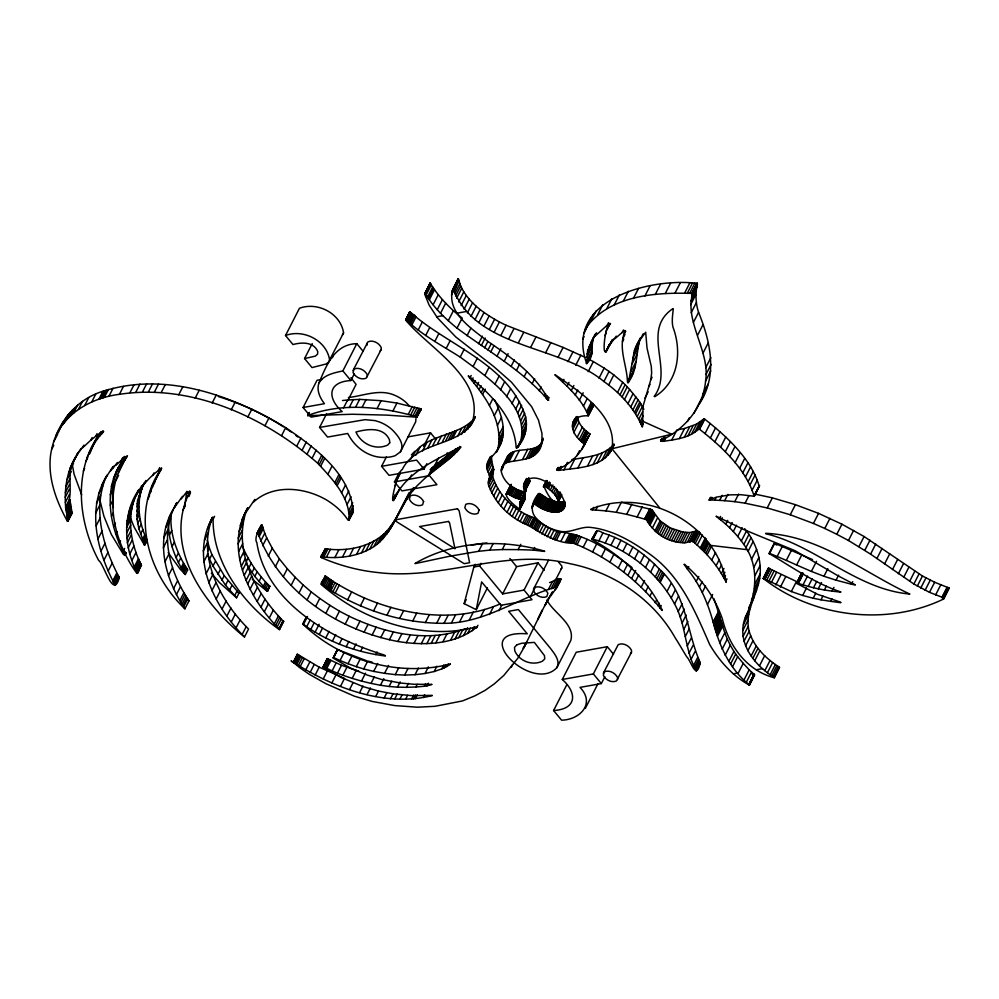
<?xml version="1.0" encoding="UTF-8"?>
<svg xmlns="http://www.w3.org/2000/svg" width="999" height="999" viewBox="0 0 999 999"><rect width="100%" height="100%" fill="white"/><g stroke="black" fill="none" stroke-linecap="round" stroke-linejoin="round"><path stroke-width="1.5" d="M367.27 376.698L367.27 374.787C365.085 370.167 358.853 366.808 353.983 369.106L353.047 372.477C355.219 377.085 361.376 380.407 366.233 378.122L381.206 349.463L381.206 347.552C379.033 342.932 372.789 339.573 367.919 341.87L353.009 370.542M500.287 603.883C456.793 622.689 406.955 616.071 364.423 597.964C353.683 593.206 343.269 587.737 333.279 581.555C330.831 579.67 331.656 591.258 329.22 589.447C363.424 610.801 403.546 623.501 443.993 623.314C483.029 623.476 515.234 599.875 551.123 588.573L561.8 567.944L561.8 566.033L558.316 561.813M556.768 469.605C568.968 465.034 578.995 455.619 584.815 444.018C576.523 438.886 568.044 427.834 575.112 418.494M617.557 679.482L617.557 677.584C615.372 672.951 609.14 669.592 604.27 671.89L603.334 675.262C605.506 679.869 611.663 683.204 616.52 680.906L631.493 652.247L631.493 650.349C629.308 645.716 623.076 642.357 618.206 644.655L603.284 673.326M529.77 481.056L523.926 492.27L524.637 491.371L523.651 487.824L528.808 477.747L529.795 481.293L528.896 482.18M523.926 492.27C514.547 490.022 505.432 483.603 502.047 474.25C499.912 469.642 502.509 463.998 507.28 462.375C520.054 459.29 537.649 460.739 541.658 444.243M662.25 610.289C648.051 579.87 621.465 555.744 592.145 539.61C595.554 533.528 595.079 527.659 602.897 532.979C624.487 539.697 643.843 552.722 659.315 569.093C686.937 593.493 686.388 631.755 700.336 662.949L696.153 670.953M147.19 540.334L144.805 544.967L138.861 528.721L137.038 519.355L137.5 500.974L143.244 484.503M146.366 538.661C138.424 521.191 135.702 500.174 144.443 482.442M452.947 288.936C445.591 312.475 472.465 329.183 487.899 341.446C511.126 357.205 535.664 374.637 548.726 400.224M662.025 610.439C638.898 581.006 608.516 557.105 573.551 543.244C555.232 543.506 541.171 532.192 526.048 524.363C509.677 517.395 495.729 503.696 489.323 487.025C486.126 481.818 492.307 476.985 488.036 471.978C482.467 460.626 495.079 456.456 498.051 448.201C503.334 420.691 484.977 396.041 468.194 376.011M500.149 444.605C507.317 430.719 500.886 413.186 494.68 400.087M543.893 485.626C568.868 500.936 555.531 514.922 543.718 485.739M586.675 326.873C610.601 295.354 655.419 292.22 692.057 293.419L697.314 283.379C650.287 277.372 563.486 299.775 586.7 363.549C595.928 355.144 589.098 343.469 595.354 334.016M74.113 460.339C65.235 475.124 75.125 494.73 65.734 507.992C64.098 490.472 66.496 471.878 75.837 456.63L70.067 468.244M279.62 629.482C249.3 599.113 223.614 549.125 247.777 507.754L241.858 520.029M283.666 621.565C256.268 593.518 233.117 552.247 245.904 512.125M432.292 695.579C384.74 707.492 333.541 687.974 293.269 662.125M137.387 573.201C123.988 548.064 121.703 514.273 138.911 489.597L137.562 492.207M141.433 565.322C130.644 543.881 125.762 516.271 136.875 493.531M184.428 507.592L186.9 491.321M329.62 360.115C326.86 340.796 303.721 328.646 285.514 335.514L292.969 344.53C301.636 342.22 313.711 341.633 317.757 351.573L317.557 354.183L315.272 356.144L304.57 358.566L312.025 367.582L326.124 363.986L328.459 362.225L343.556 332.879C340.796 313.561 317.657 301.411 299.45 308.279L285.514 335.514M627.934 575.349L631.98 567.444C610.252 551.223 586.538 534.115 558.741 531.843C549.213 529.408 541.595 523.139 533.791 517.707C514.872 511.326 498.389 495.479 492.619 476.248C494.892 469.38 491.333 463.161 491.508 456.019L487.462 463.923M554.944 374.975C567.682 386.601 582.055 399.425 588.286 415.671L593.581 405.232L588.049 415.771C582.629 415.634 575.874 416.496 573.264 422.028M184.902 608.816C165.634 580.082 154.271 540.809 173.364 509.178C159.99 539.835 171.453 574.375 188.961 600.899L184.902 608.816C147.477 573.613 130.195 512.787 161.413 468.469C149.226 476.411 139.485 488.548 132.83 501.436M625.224 330.794C617.532 347.64 627.11 364.985 627.472 382.13M56.056 435.614C67.27 411.226 93.669 397.552 119.43 394.318C191.209 383.354 264.398 416.758 317.682 463.199C332.08 478.708 350.199 497.352 349.101 519.955C347.602 520.279 352.235 513.623 353.259 511.75C350.524 473.489 314.785 447.614 285.677 427.634C232.58 395.479 166.121 371.578 104.283 390.884C75.187 398.938 54.77 425.936 50.562 455.194C47.715 478.346 56.356 501.248 67.345 521.178M520.004 509.053L519.867 502.697L526.348 489.622L524.587 489.085M519.917 509.14L525.162 498.976L524.787 493.731L526.348 489.622M519.692 444.48C532.392 405.706 485.789 376.411 460.214 357.08C442.619 345.979 424.026 336.126 408.554 322.04C410.477 318.182 411.825 310.402 415.946 316.958C453.646 347.777 509.752 366.446 525.649 416.933C528.021 427.497 524.612 440.834 516.545 448.002M475.237 417.195C462.462 448.139 417.132 439.235 402.197 469.617C397.602 470.529 386.763 516.308 396.69 494.068M523.651 487.824C527.722 464.185 562.837 488.973 564.36 502.597C565.496 519.318 541.221 510.539 534.527 503.746L539.872 493.743L547.639 498.613L555.906 501.648L550.749 511.725M610.476 323.664L609.677 324.176M660.639 440.621C684.315 429.682 703.234 407.742 705.581 381.031C711.063 348.201 677.384 314.448 697.377 283.416M699.025 404.333C718.194 376.261 710.539 341.496 698.576 312.35C695.479 302.972 695.304 293.094 697.464 283.554M283.491 621.203L279.283 629.582C243.269 604.133 211.838 562.225 213.137 517.42M586.888 363.549L587.562 351.024L593.843 336.663M477.347 626.648C456.106 644.692 424.425 645.891 397.902 641.483C338.374 630.344 279.408 591.658 258.029 533.279C268.868 512.524 252.123 536.613 256.793 542.42C266.096 603.096 330.432 638.511 383.529 654.77L385.352 655.581M260.976 528.296L261.288 525.162M519.817 509.14C516.058 506.98 503.384 496.441 506.868 493.256M471.865 423.788C486.363 379.108 429.957 349.163 406.094 320.604L405.681 319.63M171.041 514.66C169.73 534.44 177.073 553.558 187.65 569.942L185.302 574.537C174.95 558.503 167.77 539.947 168.594 520.616M70.042 500.487L72.015 513.186L67.595 521.328M115.197 585.252C97.415 552.572 86.089 509.215 107.005 475.287M90.747 449.562L101.061 431.855C72.715 468.818 77.71 521.116 98.639 560.402C104.296 564.123 113.324 600.399 119.293 577.459C103.309 547.814 92.482 510.489 105.657 477.847M415.971 418.531L415.684 421.815L400.437 451.835L395.217 455.681A43.019 24.613 27.1 0 1 380.232 457.267C366.071 455.819 353.983 446.041 347.764 433.466L327.56 437.075L319.593 427.422L326.561 413.811M769.655 568.931L768.618 568.056L763.311 578.483C812.799 617.307 886.288 626.585 943.393 599.125L948.975 587.999L947.227 589.685M754.62 674.999L749.45 685.114C732.791 676.148 719.168 660.839 709.665 644.505C695.017 610.889 680.406 575.586 649.163 553.683C631.418 540.971 611.388 529.295 589.223 527.272C578.808 526.848 569.155 534.028 558.616 530.931C550.586 529.145 542.744 525.387 537.212 519.18C529.133 511.913 531.88 501.298 538.548 493.718L539.685 493.656M244.505 636.962C214.261 606.818 189.573 558.866 212.4 517.494C196.953 556.818 220.067 600.636 248.564 629.045L244.505 636.962C202.672 603.671 162.462 545.654 190.01 491.383M774.425 677.522C754.332 665.509 735.813 641.895 745.329 617.394C756.418 594.492 759.839 566.096 743.843 544.467C736.313 533.566 726.748 524.338 716.196 516.396M684.377 564.273C701.698 578.608 715.147 597.777 722.427 619.118C728.758 645.616 746.852 670.691 774.237 677.734L779.557 667.407C766.196 658.716 753.646 646.977 749.163 631.181C743.818 611.013 758.903 593.331 760.239 573.701C761.026 557.43 755.132 541.108 744.655 528.708M609.677 323.738C604.395 325.724 600.649 368.306 609.215 344.43M539.722 448.027L541.97 440.746L541.982 433.416L538.461 420.092L531.668 406.705L511.451 382.167L493.718 366.546L455.819 336.988L437.437 317.832L429.145 305.12L424.775 294.418L430.082 283.079M429.932 283.142L430.032 284.752M628.446 382.43L634.415 350.587L637.712 343.007L645.679 332.23L647.027 348.127L651.298 366.433L651.648 373.151L650.799 379.757L643.031 406.243L642.544 426.698M628.309 382.555L628.121 382.58C637.924 369.742 635.739 353.084 640.272 338.474M125 555.194C109.815 527.185 102.585 489.71 121.778 461.738M113.374 507.604C111.401 493.881 112.475 479.483 118.756 466.945M506.493 459.74C510.439 444.155 533.429 454.907 541.57 442.982M559.29 581.768L560.976 579.133M476.261 609.665L481.63 581.905L500.949 605.269L532.017 599.725L524.038 590.084L502.659 593.893L479.607 565.996L473.851 567.02L464.148 603.658L476.261 609.665L487.412 587.887M537.312 496.715L538.548 493.718M118.556 472.852L125.662 457.892C102.909 493.768 112.862 540.122 136.476 572.839C139.173 575.961 139.111 564.01 141.359 564.959M460.989 447.09C449.6 461.051 432.967 469.805 420.342 482.704C400.986 499.7 396.74 527.634 377.147 544.268C361.213 556.381 340.409 559.028 321.004 556.88M363.012 351.173L356.805 343.668C334.815 344.043 326.348 365.234 319.168 382.592C316.096 389.935 319.955 397.852 324.45 403.696L303.109 407.492L311.089 417.145L342.158 411.6C326.948 398.102 327.622 381.855 350.849 380.544L354.333 373.738M332.48 357.692L333.104 355.357M566.845 684.652L553.596 710.526L561.575 720.179C580.007 719.854 595.654 703.446 579.994 687.387L601.336 683.578L604.82 676.773M307.704 415.497C342.357 402.36 382.167 406.693 417.22 416.945M710.401 497.402L709.178 500.024L716.183 497.19L729.957 494.855L741.071 494.705L753.908 496.216L759.153 486.126C751.822 459.74 726.723 436.226 704.67 419.143L699.55 429.245C721.94 446.74 745.903 469.006 754.133 496.178L759.527 485.514M591.833 316.795L583.853 333.766M654.145 396.466C674.362 369.505 640.409 330.856 672.752 308.741M89.748 453.771L94.793 441.658M457.392 280.682L458.116 278.858L452.597 289.722M189.011 496.441L190.509 492.22M154.083 484.028L155.095 481.181M58.192 432.804L62.974 422.09M415.122 563.399C453.771 540.734 502.31 538.748 544.617 551.173M593.568 405.407L588.286 415.671M556.868 667.669C560.576 660.789 554.433 653.708 550.524 648.438L518.394 609.565L508.653 611.301L527.272 633.828C466.708 629.245 531.955 694.08 556.868 667.669L570.804 640.434C575.374 623.851 553.084 612.849 546.94 599.999M572.427 426.673L577.584 416.583C578.121 424.001 584.003 429.957 589.984 433.941L584.527 442.37M558.466 467.569C556.068 469.792 556.718 470.529 559.215 470.342C577.484 467.707 602.722 468.032 611.975 448.751C617.594 414.847 578.284 391.196 555.232 374.775M400.437 451.835C405.094 443.893 397.727 435.502 392.445 430.007A23.639 13.524 27.1 0 0 379.995 422.19L375.149 420.629L365.035 419.667L319.593 427.422M537.762 619.755L542.445 609.989L523.926 647.677L517.644 658.503L503.858 675.374L494.468 683.741L485.102 690.359L474.8 695.891L462.512 700.923L435.052 706.293L417.42 707.205L394.73 705.581L372.165 701.423L354.333 696.166L325.936 683.716L309.141 674.213L299.5 667.519L293.256 662.275L297.302 654.208L319.193 667.182L344.543 678.421L340.497 686.338M609.752 324.488L607.105 328.783M53.671 441.995L57.717 434.078M62.313 425.075L66.371 417.17M63.212 423.951L67.258 416.034M64.098 422.827L68.144 414.922M64.848 421.853L68.894 413.948M65.272 421.291L69.318 413.374M66.209 420.192L70.255 412.287M51.748 449.175L53.771 445.229M68.407 417.982L72.465 410.065M70.979 415.497L75.025 407.592M73.551 413.111L77.597 405.207M78.471 409.278L82.517 401.373M84.69 405.494L88.736 397.59M91.671 402.06L95.717 394.143M98.876 399.25L102.922 391.346M100.237 398.801L104.283 390.884M101.761 398.276L105.807 390.372M103.222 397.777L107.268 389.872M104.371 397.39L108.416 389.473M71.778 464.535L78.034 452.622L76.548 455.294M74.663 459.215L78.996 451.423M73.589 462.962L72.415 465.247L74.101 474.275L81.668 494.855M77.647 454.058L80.956 448.588M68.581 472.864L72.627 464.947M79.608 451.223L83.941 445.167M108.978 396.191L113.037 388.274M67.083 479.607L71.141 471.69M65.897 486.688L69.955 478.783M82.592 447.814L90.747 440.234L92.095 437.599M65.36 492.544L69.406 484.627M90.747 440.234L95.742 436.238L97.09 433.591M65.247 497.252L69.306 489.335M88.799 453.471L92.845 445.566M93.431 444.78L97.477 436.875M87.225 457.28L91.271 449.363M119.43 394.318L123.476 386.401M94.693 442.857L98.739 434.952M85.702 461.675L87.725 457.717M65.347 502.422L69.393 494.505M97.015 439.76L102.273 431.256M99.575 436.526L103.159 431.268M83.304 471.041L84.653 468.406M65.559 507.442L69.605 499.537M65.609 507.717L69.63 499.712M65.734 507.992L69.693 499.9M67.807 521.303L66.109 509.203L70.155 501.298M66.234 510.139L70.28 502.235M66.346 511.213L70.405 503.309M66.521 512.549L70.567 504.632M66.796 514.273L70.842 506.356M129.995 392.607L134.041 384.702M67.12 516.083L71.166 508.166M67.445 517.707L71.491 509.802M67.882 519.88L71.928 511.975M67.482 521.291L72.003 512.574M67.857 521.278L72.028 513.161M135.914 391.995L139.96 384.091M142.595 391.733L146.653 383.816M148.501 391.72L152.547 383.803M101.611 485.751L106.98 475.424M98.576 494.08L102.635 486.176M105.632 478.059L112.8 466.783M110.777 470.741L113.998 465.984M96.441 503.321L100.487 495.404M112.637 468.618L117.457 462.487M154.445 391.97L158.491 384.066M116.109 465.122L121.428 460.239L122.777 457.592M121.428 460.239L124.338 456.406M116.408 471.528L121.953 461.588M95.567 513.349L99.613 505.432M113.474 478.558L115.822 473.976M120.192 465.022L126.286 456.456M111.289 486.351L113.636 481.768M121.616 465.796L126.748 456.481M127.472 455.669L124.725 460.427M115.909 480.556L118.619 475.287M161.239 392.507L165.285 384.603M110.202 494.805L112.55 490.209M96.154 525.799L100.2 517.882M110.302 505.282L112.65 500.686M97.989 538.948L102.048 531.043M111.476 516.346L113.237 512.899M178.721 394.78L182.767 386.875M100.949 551.173L104.995 543.269M113.649 526.61L115.409 523.176M115.996 534.153L117.17 531.868M130.444 507.405L134.49 499.5M139.036 490.834L141.733 485.564M103.958 560.164L108.017 552.26M129.158 511.538L133.204 503.633M140.946 489.547L143.294 484.965M143.881 484.478L145.904 480.519M139.685 493.044L142.033 488.449M127.959 516.321L132.005 508.416M138.474 497.077L140.822 492.495M127.023 520.954L131.069 513.036M137.5 500.974L139.848 496.391M137.013 503.971L139.361 499.388M126.598 524.5L130.644 516.595M152.635 475.549L153.983 472.914M136.826 506.68L139.173 502.097M126.511 527.722L130.557 519.805M119.356 543.219L120.529 540.921M136.788 511.163L139.136 506.568M158.391 470.229L159.74 467.594M195.167 398.176L199.213 390.272M126.673 533.041L130.719 525.124M108.204 570.953L112.25 563.049M136.851 515.809L139.198 511.213M152.447 485.614L161.076 468.806L151.561 487.662M158.841 473.476L161.538 468.194M160.24 470.991L161.588 468.356M150.037 491.933L153.409 485.339M126.948 538.561L131.006 530.656M148.651 496.128L151.349 490.859M137.038 519.355L139.385 514.772M147.565 499.762L149.588 495.816M127.323 542.782L131.369 534.877M122.865 551.823L124.625 548.389M137.637 523.613L139.985 519.03M123.227 552.597L124.4 550.299M124.188 554.133L125.362 551.848M128.197 547.852L132.243 539.947M124.775 554.907L125.949 552.609M126.174 552.909L124.813 555.357L123.439 554.457L111.314 534.403L103.884 516.133L99.388 497.977M124.975 555.394L126.211 552.971M138.861 528.721L141.209 524.138M112.6 581.218L116.646 573.314M113.049 582.142L117.095 574.238M113.586 583.066L117.632 575.162M114.211 583.99L118.257 576.073M129.82 553.933L133.866 546.028M140.522 534.128L142.869 529.532M114.922 584.902L118.968 576.985M115.509 584.065L119.181 577.559M115.06 585.464L119.243 577.347M142.507 539.285L144.855 534.702M212.138 403.084L216.184 395.167M131.968 560.364L136.014 552.459M143.044 540.571L145.392 535.988M143.519 541.758L145.866 537.162M143.943 542.932L146.229 538.149M144.018 543.256L146.341 538.536M144.068 543.394L146.416 538.798M144.206 543.718L146.553 539.123M147.028 539.847L144.455 544.942L146.741 539.448M144.343 544.867L146.94 539.735M144.568 544.979L147.103 539.972M134.478 566.52L138.524 558.616M135.14 568.056L139.186 560.139M135.727 569.455L139.773 561.55M136.189 570.629L140.235 562.724M136.326 571.078L140.322 562.949M136.364 571.241L140.422 563.336M136.426 571.403L140.472 563.498M136.601 571.79L140.659 563.886M136.826 572.19L140.884 564.273M136.688 573.064L140.996 564.435M141.121 564.61L136.888 573.214L141.234 564.747M137.313 573.301L141.446 565.259M165.747 527.46L169.793 519.542M168.381 523.351L170.729 518.768M169.318 517.095L176.748 502.747L174.051 508.079L182.492 496.366M181.144 499.001L186.751 491.82M163.624 538.074L167.67 530.169M231.206 409.89L235.252 401.985M187.45 497.327L190.147 492.057M169.405 535.039L171.753 530.444M163.287 547.839L167.345 539.922M182.979 509.952L185.002 506.006M171.99 546.703L174.338 542.12M164.985 561.725L169.031 553.821M247.827 417.008L251.873 409.103M175.974 557.754L178.322 553.171M168.469 575.611L172.515 567.707M178.334 562.674L180.682 558.091M181.181 567.594L183.529 563.011M182.08 569.043L184.428 564.46M173.501 588.786L177.547 580.881M183.004 570.541L185.352 565.958M183.804 571.89L186.151 567.307M184.328 572.789L186.676 568.206M210.452 521.416L212.475 517.457M208.779 525.262L212.824 517.345M207.467 528.796L211.513 520.879M213.224 518.968L214.573 516.333M176.411 594.655L180.457 586.75M204.458 540.159L208.504 532.242M264.96 425.736L269.006 417.832M203.247 550.948L207.293 543.031M179.895 600.536L183.941 592.619M304.57 358.566L312.237 343.581M180.994 602.26L185.04 594.355M207.58 551.273L209.34 547.827L207.317 540.334M182.105 604.045L186.151 596.141M203.771 561.913L207.817 554.008M183.079 605.656L187.138 597.752M183.716 606.73L187.762 598.826M211.875 554.532L224.226 575.661L238.936 593.219L236.588 597.802L225.524 585.227L212.999 566.058L209.528 559.115L211.875 554.532L209.34 547.827M206.031 573.826L210.077 565.909M212.999 566.058L215.347 561.463M281.631 435.552L285.677 427.634M208.679 582.754L212.725 574.837M240.272 525.374L244.318 517.457M243.731 515.671L254.87 499.4M239.011 531.493L243.057 523.576M303.109 407.492L317.045 380.257L321.628 379.445M217.932 574.288L220.28 569.705M238.124 538.249L242.17 530.332M211.863 590.734L215.921 582.829M237.999 543.893L242.045 535.988M221.878 580.244L224.226 575.661M309.253 412.462L307.779 415.609L309.253 413.012M238.636 551.635L242.682 543.731M216.159 599.013L220.205 591.096M225.524 585.227L227.872 580.631M296.865 445.891L300.911 437.987M239.797 559.677L243.843 551.773M244.243 555.219L245.417 552.922L243.444 548.676M257.155 533.141L261.551 525.112M257.243 533.079L261.75 525.149M257.542 533.029L261.913 525.212M241.321 566.383L245.379 558.478M229.558 590.097L231.905 585.501M258.404 534.203L262.45 526.298L262.075 525.362M302.247 449.937L306.293 442.033M258.803 535.327L262.849 527.41L262.45 526.298M319.168 382.592C324.225 374.625 334.328 372.827 342.869 370.904L356.805 343.668M222.153 608.841L226.211 600.936M246.366 561.413L248.127 557.979L245.417 552.922M259.191 536.613L263.249 528.708L262.849 527.41M242.507 570.242L246.553 562.325M260.702 541.146L264.747 533.241L263.249 528.708M244.256 575.299L248.301 567.395M234.628 595.716L236.975 591.121M267.595 591.258L254.807 576.423L248.863 567.794L251.211 563.199L248.127 557.979M307.155 453.883L311.201 445.979M262.65 545.741L266.696 537.837L264.747 533.241M226.923 615.958L230.981 608.041M246.116 580.332L250.162 572.427M251.973 572.577L254.32 567.994L251.211 563.199M247.652 584.078L251.698 576.161M312.125 458.154L316.171 450.249M231.318 621.902L235.364 613.998M254.807 576.423L257.155 571.828L254.32 567.994M250.087 589.148L254.146 581.231M343.544 407.929L347.59 400.025L359.628 399.363L381.118 400.699L396.953 403.072L421.266 409.041L416.571 417.195L387.013 415.122L352.272 414.248L307.904 415.659M268.244 556.168L272.29 548.264L266.696 537.837M347.739 400.711L356.094 384.365L350.924 377.772M317.682 463.199L321.728 455.282M258.953 581.58L261.301 576.997L257.155 571.828M319.218 464.697L323.264 456.78M236.139 627.722L240.185 619.817M349.275 407.492L353.334 399.588M253.421 595.179L257.467 587.262M320.642 466.233L324.687 458.316M263.149 586.55L265.497 581.967L261.301 576.997M355.569 407.267L359.628 399.363M257.168 601.423L261.214 593.506M264.31 587.824L266.658 583.241L265.497 581.967M275.312 566.833L279.358 558.928L272.29 548.264M242.183 634.452L246.229 626.548M265.584 589.06L267.932 584.477L266.658 583.241M267.133 590.534L269.48 585.951L267.932 584.477M405.669 319.755L409.727 311.725L410.139 312.687M267.22 590.634L269.48 585.951M405.744 320.105L409.827 311.713L412.487 314.036M267.382 590.846L269.568 586.051M412.425 313.998L408.491 321.99L405.994 319.767L410.002 311.825M269.655 586.151L267.295 591.346L252.385 579.42M406.143 319.905L410.189 311.988M267.42 591.383L269.805 586.351M406.293 320.042L410.339 312.138M327.772 474.425L331.818 466.521M362.075 407.392L366.121 399.488M406.643 320.442L410.689 312.537M407.03 320.879L411.076 312.962M260.951 607.142L264.997 599.225M407.455 321.291L411.501 313.374M407.954 321.69L411.913 313.711M408.116 321.778L412.063 313.811M408.166 321.803L412.287 313.923M409.528 322.827L413.574 314.91M424.725 293.606L430.182 283.117C438.411 296.628 449.725 308.279 462.175 318.069L457.018 328.147C488.174 351.211 522.752 370.617 548.339 400.299M424.725 294.006L430.319 283.204M457.018 328.147C444.917 318.256 433.179 307.23 425.399 293.506L430.469 283.329M425.474 293.594L430.594 283.466M410.664 323.788L414.71 315.871M426.236 294.792L431.393 284.715M264.348 611.725L268.394 603.821M411.9 324.875L415.946 316.958M283.241 576.685L287.3 568.781L279.358 558.928M427.51 297.078L432.667 286.988M428.346 298.464L433.504 288.386M334.802 482.654L338.848 474.75M429.32 299.862L434.49 289.772M336.039 484.215L340.085 476.298M269.318 617.906L273.376 609.989M337.15 485.776L341.196 477.872M377.06 408.616L381.118 400.699M418.156 330.082L422.202 322.178M433.129 304.745L438.286 294.655M291.196 585.252L295.242 577.335L287.3 568.781M274.338 623.851L278.384 615.946M341.533 492.832L345.579 484.927M275.724 625.374L279.77 617.457M437.237 309.74L442.395 299.65M425.636 335.527L429.682 327.61M277.235 626.848L281.281 618.943M344.705 498.913L348.751 490.996M279.058 628.621L283.104 620.716L279.27 628.858M440.497 313.311L445.654 303.221M452.235 290.759L458.291 278.846M279.358 628.983L283.404 621.078M451.885 292.083L458.366 278.908M642.17 426.76C634.477 408.354 620.167 392.969 603.908 381.531C559.515 344.493 476.598 349.438 453.384 289.223L458.429 278.958M279.408 629.632L283.616 621.44M453.658 289.897L458.553 279.133M299.076 592.869L303.122 584.952L295.242 577.335M451.423 295.08L453.359 291.296M453.933 290.721L458.816 279.82M392.907 410.989L396.953 403.072M454.145 291.621L459.09 280.632M454.732 293.818L459.89 283.741L459.315 281.543M346.99 504.657L351.036 496.753M700.187 663.049C696.028 681.306 691.408 661.263 686.6 656.618C682.829 650.474 679.32 644.155 675.349 638.111C653.596 599.238 613.461 572.302 570.067 563.723C505.669 547.714 442.707 580.544 378.084 572.564C358.691 570.604 339.71 565.559 321.84 557.817C318.244 556.031 326.561 551.411 324.987 549.15M321.228 557.367L325.174 549.363L326.011 549.974M321.341 557.467L325.387 549.55L321.453 557.554M322.14 556.868L326.186 548.963C346.216 551.411 368.069 547.739 383.703 534.228C397.465 521.328 402.397 502.335 413.611 487.612M455.544 296.054L460.714 285.976L459.89 283.741M323.863 556.942L327.909 549.025M456.593 298.314L461.75 288.236L460.714 285.976M434.79 341.496L438.836 333.591M348.676 510.701L352.722 502.797M326.436 557.142L330.482 549.238M349.175 513.773L353.221 505.856M448.264 320.741L453.421 310.664M458.641 301.948L463.811 291.858L461.75 288.236M349.325 516.92L353.384 509.003M307.155 599.812L311.201 591.895L303.122 584.952M253.521 502.047C273.489 483.816 304.633 487.2 326.561 499.987C334.54 504.932 341.983 511.163 347.24 519.005C349.35 522.939 349.987 513.686 351.536 513.461M348.314 520.154L352.522 512.3M348.763 520.179L353.259 511.75M349.101 519.955L353.246 511.813M461.113 305.569L466.283 295.479L463.811 291.858M477.122 626.585C444.58 635.951 409.115 631.181 377.884 618.98C357.679 611.326 339.21 599.675 322.727 585.764C318.019 583.366 325.487 579.02 325.224 575.961L333.179 581.455L329.22 589.447L333.042 581.343M321.266 584.29L325.112 576.048M334.852 557.579L338.898 549.662M426.835 463.661L424.038 469.105L389.036 475.349L381.581 466.333L386.463 456.793M408.279 414.36L412.325 406.443M329.046 589.285L321.641 584.203L325.686 576.286M302.834 624.025L306.231 617.382L302.859 624.1C340.896 660.951 398.813 677.185 450.324 664.073M322.727 584.952L326.773 577.035M464.06 309.253L469.218 299.163L466.283 295.479M303.309 624.687L307.467 616.458M410.714 414.985L414.76 407.08M324.026 585.839L328.072 577.934M446.191 348.389L450.237 340.484M325.437 586.8L329.483 578.883M413.024 415.609L417.082 407.704M315.721 606.331L319.767 598.426L311.201 591.895M385.352 655.993C357.38 652.497 329.995 642.694 306.693 626.735L310.065 620.142M467.382 312.862L472.539 302.772L469.218 299.163M326.81 587.737L330.856 579.82M342.382 557.292L346.441 549.388M414.997 416.158L419.043 408.241M327.984 588.548L332.03 580.631M415.984 416.458L420.03 408.554M417.082 415.871L421.291 409.153M416.933 416.783L421.054 408.903M416.895 417.157L421.091 408.928M293.594 662.399L297.64 654.482M293.656 662.812L297.714 654.907L297.277 654.32M310.764 629.445L314.136 622.852M471.016 316.333L476.173 306.256L472.539 302.772M293.943 662.687L297.989 654.77M295.929 659.153L297.714 654.907M330.969 590.521L335.015 582.604M294.343 662.974L298.389 655.057M294.855 663.311L298.763 655.319M349.463 556.281L353.509 548.364M295.005 663.398L299.051 655.481M295.217 663.498L299.263 655.594M295.417 663.623L299.475 655.706M332.929 591.695L336.975 583.791M296.778 664.46L300.824 656.543M315.11 632.167L319.156 624.25M335.214 593.069L339.273 585.164M474.962 319.668L480.119 309.59L476.173 306.256M298.389 665.459L302.435 657.542M467.02 335.739L470.891 328.172M325.886 613.274L329.932 605.357L319.767 598.426M356.506 554.47L360.552 546.565M394.468 481.905L429.47 475.661L436.925 484.69L401.923 490.921L394.468 481.905L399.338 472.377M300.175 666.583L304.22 658.666M397.752 477.51L399.775 473.563M396.266 481.293L400.312 473.389M460.214 357.08L464.26 349.175M394.98 485.639L396.328 483.004M319.23 634.552L322.602 627.971M478.871 322.577L484.028 312.487L480.119 309.59M361.538 552.759L365.584 544.842M410.814 459.14C422.165 433.416 457.142 437.962 474.1 418.731M365.834 550.986L369.88 543.081M305.706 669.992L309.752 662.087M392.832 499.737L395.529 494.455L392.832 499.9M392.982 500.337L395.679 495.054M415.946 455.069L420.005 447.165M393.094 500.511L396.466 493.918M399.038 489.997L393.319 500.661C405.619 472.302 435.114 460.427 460.389 446.928M394.38 499.063L399.85 488.598M369.817 548.975L373.863 541.071M484.003 325.999L489.16 315.909L484.028 312.487M423.564 446.466L430.532 432.854L436.113 439.61M325.736 638.011L329.108 631.418M335.414 619.055L339.46 611.151L329.932 605.357M422.627 450.899L426.685 442.982M373.913 546.515L377.959 538.611M310.102 672.502L314.148 664.585M347.59 599.875L351.636 591.97M410.202 477.522L411.551 474.887M478.558 343.718L482.43 336.163M377.147 544.268L381.206 536.351M379.645 542.132L383.703 534.228M427.759 448.114L431.805 440.209M481.331 345.567L485.202 337.999M489.423 329.345L494.58 319.268L489.16 315.909M382.355 539.285L386.401 531.368M386.625 534.24L390.671 526.323M332.38 641.183L335.751 634.59M315.147 675.087L319.193 667.182M388.311 531.98L392.357 524.063M473.289 366.121L477.335 358.204M390.372 528.771L394.418 520.854M432.717 445.691L436.763 437.774M392.644 524.887L409.128 492.619M398.364 514.16L405.382 500.624M406.843 499.213L410.889 491.296M484.652 347.777L487.887 341.483M469.83 378.097L471.178 375.462M432.117 695.379L411.476 695.604L393.556 693.893L378.334 691.021L363.099 686.613L340.809 677.347L323.102 667.107L327.21 658.603M413.174 490.609L414.523 487.974M494.23 332.055L499.388 321.965L494.58 319.268M327.447 658.716L323.164 667.157L327.26 658.616L341.496 665.272L358.878 671.241M345.154 624.175L349.2 616.271C384.652 633.204 427.222 643.294 465.197 628.746M437.574 443.593L441.633 435.676M323.201 666.533L324.375 667.12L328.421 659.203M471.74 380.494L473.089 377.859M324.375 667.12L325.524 667.694L329.57 659.777M487.999 350L491.221 343.706M442.407 441.795L446.453 433.878M325.524 667.694L326.823 668.356L330.881 660.439M339.248 644.118L341.945 638.848M337.425 649.587L333.179 657.779L333.678 658.403L350.949 668.356L367.257 675.074L381.543 679.445L400.749 683.054L413.561 684.253L431.705 684.377M333.316 658.029L337.612 649.637L366.271 660.601M333.441 658.179L337.225 649.874M474.05 383.316L475.399 380.681M360.377 605.869L364.423 597.964M323.226 678.983L327.272 671.078M490.796 351.873L494.03 345.567M445.791 440.634L449.837 432.717M428.371 475.474L432.417 467.569L453.221 450.874L449.175 458.791M429.533 474.525L433.578 466.608M500.886 335.327L506.043 325.249L563.099 347.415L585.052 357.292M433.653 467.495L438.524 457.967M430.869 473.414L434.915 465.509M448.551 439.685L452.597 431.78M432.155 472.352L436.201 464.435M476.56 386.413L478.583 382.455M433.179 471.491L437.225 463.573M434.29 470.566L438.336 462.662M326.823 668.356L332.093 670.878L336.139 662.961M450.836 438.911L454.882 431.006M435.926 469.268L439.972 461.351M452.697 438.286L456.743 430.382M485.027 375.199L489.073 367.295M346.178 646.74L348.876 641.47M437.724 467.844L441.783 459.927M333.566 657.554L340.022 660.514L344.068 652.597M355.944 629.12L359.99 621.203M439.46 466.496L443.506 458.591M479.07 389.61L481.093 385.664M441.246 465.122L445.292 457.217M497.027 356.119L500.899 348.551M443.219 463.586L447.265 455.669M457.542 436.463L461.588 428.546M331.88 682.891L335.926 674.974M445.067 462.112L449.113 454.208M332.093 670.878L337.437 673.176L341.496 665.272M481.256 392.482L483.279 388.536M508.778 338.773L513.936 328.696M446.466 460.989L450.524 453.071M447.739 459.952L451.798 452.035M461.451 434.503L465.497 426.585M482.617 394.405L485.327 389.135M450.537 457.679L455.631 448.913L451.585 456.818M353.409 649.138L356.106 643.868M464.722 432.242L468.768 424.338M373.514 611.001L377.56 603.084M454.058 454.67L457.442 448.076M363.973 632.317L368.032 624.412M467.644 429.52L471.703 421.603M340.022 660.514L348.014 663.711L352.06 655.794M457.117 451.71L459.815 446.441M337.437 673.176L342.844 675.249L346.89 667.332M470.054 426.635L475.262 416.745M504.233 361.201L508.104 353.646M495.029 384.053L499.075 376.148M360.639 651.211L362.662 647.252M518.469 342.632L523.626 332.542M489.41 405.444L492.782 398.851M372.065 635.089L376.111 627.185M348.014 663.711L356.293 666.67L360.339 658.766M511.163 366.258L514.385 359.952M342.844 675.249L352.16 678.383L356.206 670.466M500.561 389.772L504.62 381.868M386.925 615.247L390.971 607.342M349.575 689.51L352.947 682.916M356.293 666.67L363.698 668.968L367.744 661.063L372.028 662.1M516.508 370.317L519.73 364.023M494.293 415.671L498.339 407.767M380.744 637.637L384.79 629.72M530.756 347.202L535.914 337.125M506.505 396.74L510.551 388.836M352.16 678.383L361.488 681.081L365.534 673.164M375.774 654.607L377.123 651.972M359.64 692.607L363.012 686.013M497.427 425.424L501.473 417.52M399.662 618.443L403.708 610.526M389.373 639.76L393.419 631.855M524.163 376.623L526.748 371.591M363.698 668.968L373.676 671.403L377.722 663.498M511.85 403.708L515.909 395.791M361.488 681.081L371.016 683.391L374.388 676.798M498.938 435.052L502.984 427.147M367.045 694.555L370.417 687.961M499.138 439.036L503.184 431.118M488.349 460.651L490.309 456.63M515.521 409.365L519.567 401.448M499.075 442.145L503.121 434.24M487.225 466.471L491.271 458.566M397.902 641.483L401.948 633.566M545.654 352.722L550.824 342.645M498.738 445.017L502.784 437.1M487.412 469.13L491.458 461.226M498.051 448.201L502.097 440.297M496.103 452.51L500.449 444.33M496.653 451.948L501.473 442.545M532.105 383.766L534.677 378.721M373.676 671.403L384.553 673.338L388.599 665.434M517.582 413.261L521.628 405.357M488.036 471.978L492.082 464.06M412.724 620.941L416.77 613.036M371.016 683.391L380.444 685.252L383.816 678.658M375.749 696.453L378.446 691.183M489.085 475.049L493.131 467.132M519.28 417.145L523.326 409.24M489.46 476.136L493.518 468.219M489.66 477.047L493.718 469.143M489.697 477.422L493.743 469.505M488.773 479.757L493.731 469.867M488.536 480.569L492.582 472.664M488.399 481.418L492.445 473.514M406.306 642.769L410.352 634.865M488.361 482.305L492.407 474.4M488.411 483.216L492.457 475.312M520.616 421.029L524.675 413.111M488.561 484.165L492.619 476.248M489.323 487.025L493.369 479.12M521.603 424.85L525.649 416.933M539.235 390.721L541.171 386.95M380.444 685.252L389.073 686.475L391.77 681.206M384.553 673.338L395.242 674.625L398.613 668.031M557.942 357.492L563.099 347.415M490.384 489.947L494.443 482.042M501.723 467.894L507.767 455.994M384.128 698.014L386.838 692.744M501.461 468.831L508.366 455.182M503.933 464.498L509.09 454.42M522.202 428.571L526.248 420.666M501.336 469.817L505.844 461.001M504.745 463.811L509.902 453.733M501.323 470.854L503.259 467.07M505.669 463.199L510.826 453.109M413.911 643.518L417.957 635.614M522.427 432.192L526.473 424.288M425.299 622.639L429.345 614.722M507.28 462.375L512.437 452.285M491.77 492.894L495.816 484.99M509.065 461.713L514.223 451.623M522.265 435.639L526.311 427.734M517.057 447.864L520.504 441.233M518.181 446.266L523.738 436.563M521.715 438.936L525.761 431.031M517.832 447.302L521.878 439.398M518.119 447.003L524.912 433.866M544.393 396.416L545.691 393.906M493.631 496.203L497.677 488.299M390.472 698.838L393.169 693.568M389.073 686.475L397.465 687.15L400.162 681.88M514.235 460.527L519.393 450.449M546.103 398.389L547.39 395.866M395.242 674.625L404.632 675.074L408.004 668.481M421.278 643.768L425.324 635.851M546.74 399.051L548.026 396.528M495.791 499.5L499.837 491.595M394.63 699.113L397.327 693.843M547.839 400.012L549.125 397.49M567.956 361.65L573.114 351.561M585.052 330.219L590.222 320.142M588.711 323.688L593.868 313.599M591.133 320.704L596.291 310.627M436.588 623.376L440.634 615.471M498.239 502.784L502.285 494.867M426.86 643.668L430.906 635.751M582.779 339.073L584.078 336.551M399.837 699.25L401.86 695.304M522.614 459.353L527.772 449.263M397.465 687.15L406.443 687.324L408.466 683.366M562.674 381.868L563.96 379.358M506.193 493.856L510.939 484.615M597.664 314.81L602.822 304.72M506.243 494.23L511.213 484.478M506.356 494.468L511.288 484.453M510.914 485.726L506.98 493.269L514.048 497.227L521.178 499.7M500.924 505.981L504.97 498.076M404.632 675.074L415.01 674.7L418.381 668.106M431.168 643.368L435.214 635.464M507.867 493.756L511.738 486.188M415.322 563.586L449.675 556.231L478.671 551.286L482.717 543.381L486.9 542.932M526.148 458.891L531.306 448.801M508.828 494.318L512.699 486.763M575.749 365.209L580.906 355.132M528.209 458.516L533.366 448.426M443.993 623.314L448.052 615.409M509.915 495.005L513.786 487.437M405.606 699.25L407.629 695.292M473.851 567.02L475.237 564.298M529.72 458.079L534.877 447.989M503.871 509.128L507.929 501.211M567.107 386.163L569.043 382.38M606.743 308.691L611.9 298.614M435.864 642.757L439.922 634.852M511.176 495.754L515.047 488.186M531.206 457.442L536.376 447.352M532.954 456.418L538.124 446.341M588.598 347.689L593.756 337.6M512.624 496.528L516.495 488.973M591.258 341.708L596.528 332.779M587.562 351.024L592.719 340.934M406.443 687.324L415.871 686.987L417.22 684.352M534.477 455.219L539.635 445.142M541.97 440.746L543.256 438.224M586.962 354.121L592.12 344.043M514.048 497.227L517.919 489.672M541.321 443.606L543.244 439.822M537.375 451.985L541.895 443.169M507.067 512.187L511.126 504.283M514.622 497.477L518.493 489.922M411.551 699.1L413.574 695.154M479.607 565.996L481.006 563.274M415.01 674.7L425.037 673.488L428.409 666.895M586.763 357.267L591.92 347.19M515.197 497.702L519.068 490.147M451.536 622.752L455.581 614.847M614.285 304.807L619.442 294.717M413.461 698.975L415.484 695.029M478.671 551.286L489.822 550.099L493.194 543.506M516.271 498.101L520.142 490.534M571.291 390.559L573.863 385.514M443.044 641.545L447.09 633.641M524.138 483.266L526.573 478.434M586.925 360.739L592.082 350.649M523.801 484.403L526.373 479.358M523.538 485.914L526.773 479.607M586.351 363.186L592.157 351.86M523.513 486.513L527.385 478.958M586.5 363.374L591.858 353.471M517.457 498.513L521.328 490.946M586.625 363.499L592.145 352.809M415.297 698.751L417.32 694.792M509.565 514.348L513.611 506.443M523.538 487.137L527.41 479.582M464.148 603.658L466.233 599.575M518.581 498.888L522.452 491.333M523.826 488.536L528.983 478.446M594.592 336.563L607.267 325.174L608.566 322.652M519.43 499.163L523.289 491.595M415.871 686.987L424.263 686.263L425.611 683.628M523.738 492.257L529.645 480.556M605.806 332.005L609.989 323.688M524.138 492.245L529.795 481.293M512.187 516.446L516.233 508.528M524.45 492.095L529.77 481.743M604.894 335.602L606.193 333.079M519.867 502.697L525.599 491.196M519.717 503.234L524.875 493.156M575.187 395.067L577.772 390.022M519.617 503.808L524.787 493.731M623.189 301.386L628.346 291.308M425.037 673.488L434.165 671.528L436.863 666.246M519.592 504.42L524.762 494.33M424.263 686.263L427.048 685.838L428.396 683.204M459.765 621.64L463.811 613.723M519.63 505.044L524.8 494.967M450.586 640.134L454.632 632.217M588.174 371.678L593.344 361.601L589.198 359.44M519.905 506.868L525.062 496.79M520.029 507.754L525.187 497.677M423.251 697.427L424.6 694.792M514.772 518.319L518.818 510.402M519.542 509.065L524.987 499.063M519.705 509.128L525.212 498.414M455.007 639.048L459.053 631.143M489.822 550.099L502.26 549.55L504.957 544.28M517.482 520.079L521.528 512.175M434.165 671.528L441.82 668.893L443.856 664.947M579.308 400.337L583.179 392.782M458.741 637.737L462.787 629.832M605.494 352.098L609.49 344.58M605.631 352.147L610.264 343.281M441.82 668.893L444.355 667.757L445.704 665.122M605.756 352.11L612.424 339.635M633.391 298.464L638.548 288.386M606.318 351.398L612.462 339.81M469.318 619.88L473.376 611.975M520.067 521.59L524.113 513.673M609.877 344.842L613.423 339.198M444.355 667.757L446.89 666.483L448.239 663.848M612.125 341.72L616.283 336.139M463.561 635.576L467.607 627.672M572.839 423.101L575.799 417.57M572.564 424.225L576.435 416.67M575.324 419.23L576.61 416.708M572.427 425.412L576.947 416.595M522.739 522.952L526.785 515.047M532.43 505.669L538.836 493.581M583.379 406.118L587.25 398.551M532.155 506.793L539.048 493.556M572.564 427.972L577.722 417.882M467.632 633.453L470.329 628.184M532.792 504.77L539.298 493.568M532.017 507.979L539.472 493.593M543.506 486.288L546.428 480.594M614.984 338.661L622.127 332.517L623.413 329.995M524.375 523.701L528.434 515.796M534.59 503.771L539.872 493.743L534.777 503.858M543.481 486.625L546.64 480.581M572.839 429.295L577.996 419.218M599 378.196L604.158 368.107L593.344 361.601M543.531 486.975L546.853 480.619M543.581 487.162L546.89 480.644M535.501 504.295L540.659 494.205M545.104 486.014L547.04 482.23M545.329 486.113L547.265 482.342M526.048 524.363L530.094 516.446M545.554 486.238L547.489 482.455M536.351 504.845L541.508 494.755M545.766 486.363L547.702 482.579M472.24 630.719L474.263 626.76M573.688 432.704L578.858 422.627M623.826 335.002L625.761 331.231M546.678 486.963L549.25 481.918M537.237 505.469L542.395 495.379M480.432 617.332L484.478 609.427M623.026 338.286L624.962 334.503M527.722 524.937L531.78 517.02M644.855 296.054L650.012 285.976M547.664 487.687L550.249 482.642M586.725 411.363L591.246 402.535M558.129 467.407L556.83 469.905M622.477 341.72L623.776 339.198M538.486 506.343L543.643 496.253M476.585 627.934L477.934 625.299M557.692 470.192L558.99 467.682M587.312 412.412L591.833 403.596M548.588 488.424L550.524 484.64M529.745 525.611L533.791 517.707M558.216 470.279L559.502 467.757M530.044 525.724L534.09 517.819M502.26 549.55L518.119 549.612L520.816 544.343M539.785 507.167L544.942 497.09M603.908 381.531L609.065 371.453L604.158 368.107M530.332 525.849L534.378 517.944M558.728 470.329L560.651 466.545M587.812 413.461L592.969 403.371M530.619 525.986L534.665 518.081M559.215 470.342L561.151 466.558M530.906 526.148L534.952 518.231M588.211 414.498L593.369 404.408L593.581 405.182M531.168 526.298L535.214 518.394M559.69 470.342L561.625 466.558M531.431 526.473L535.476 518.556M577.322 437.1L582.479 427.01M531.68 526.648L535.726 518.731M541.108 507.954L546.278 497.877M550.324 489.972L552.909 484.927M531.918 526.835L535.963 518.918M542.482 508.691L547.639 498.613M533.354 528.084L537.4 520.179M551.935 491.57L554.52 486.525M489.448 614.56L493.494 606.643M566.146 465.022L567.432 462.5M579.295 439.448L584.465 429.37M543.843 509.365L549.013 499.275M563.848 470.017L567.719 462.45M534.552 529.145L538.611 521.241M608.641 385.027L613.798 374.937L609.065 371.453M553.434 493.244L556.006 488.199M655.282 294.455L660.439 284.365M545.242 509.977L550.399 499.887M580.619 440.884L585.776 430.806M502.659 593.893L516.608 566.658L537.974 562.849L544.18 570.354M581.156 441.396L586.313 431.318M535.839 530.169L539.885 522.265M546.64 510.514L551.798 500.437M581.718 441.895L586.888 431.818M554.77 494.942L557.355 489.897M582.28 442.332L587.449 432.255M537.187 531.156L541.233 523.239M548.051 511.001L553.209 500.924M582.879 442.757L588.036 432.667M569.63 469.243L574.787 459.153C588.199 456.768 603.571 455.756 613.324 444.955M555.894 496.578L558.478 491.533M576.947 455.694L579.52 450.649M549.4 511.401L554.557 501.311M498.963 610.689L501.66 605.419M581.78 449.213L586.937 439.135M556.855 498.226L560.077 491.92M582.679 447.839L588.648 436.451M539.485 532.679L543.543 524.775M584.165 445.429L589.984 433.941M557.317 499.188L560.551 492.882M635.464 347.54L640.284 337.974M557.692 500.137L560.914 493.843M634.415 350.587L639.572 340.509M552.085 511.988L557.242 501.898M641.258 337.562L643.194 333.778M557.005 502.747L559.577 497.702M557.08 502.759L561.176 494.78M557.317 502.772L561.251 495.192M633.616 353.846L638.773 343.756M518.119 549.612L533.366 550.112L534.715 547.477M557.604 502.734L561.276 495.591M541.895 534.115L545.941 526.211M557.842 502.622L561.9 494.717M553.396 512.162L558.553 502.085L564.885 501.56L559.727 511.638M665.334 293.406L670.491 283.329M632.916 357.942L638.074 347.852M554.37 512.25L559.54 502.172M577.971 467.832L583.129 457.742M555.332 512.287L560.489 502.197M556.256 512.262L561.413 502.185M617.519 392.445L622.677 382.355L613.798 374.937M632.18 363.773L637.337 353.683M544.53 535.539L548.576 527.622M557.142 512.2L562.312 502.11M558.004 512.075L563.161 501.985M558.891 511.888L564.048 501.798M631.143 371.141L636.301 361.064M547.24 536.838L551.286 528.921M620.004 394.78L625.162 384.702L622.677 382.355M560.514 511.338L565.034 502.522M561.251 510.988L565.122 503.434M629.82 377.46L634.989 367.382M561.913 510.589L565.147 504.295M629.482 378.496L628.121 382.58M627.722 382.442L632.217 373.589M562.524 510.152L565.109 505.107M627.822 382.492L632.429 373.713M563.061 509.665L564.984 505.881M627.946 382.542L633.466 372.477M563.511 509.128L565.184 506.031M675.099 292.919L680.269 282.842M622.09 396.94L627.247 386.85L625.162 384.702M550.087 538.074L554.145 530.157M524.038 590.084L537.974 562.849M587.512 466.009L592.669 455.919M552.971 539.173L557.017 531.268M624.437 399.588L629.595 389.498L627.247 386.85M554.695 539.747L558.741 531.843M593.019 464.585L598.176 454.508M556.406 540.222L560.464 532.317M597.252 462.887L602.409 452.797M627.909 403.721L633.066 393.643L629.595 389.498M684.665 292.982L689.822 282.904M533.591 589.023L534.577 587.574C539.448 585.289 545.679 588.636 547.864 593.269L546.828 596.59C541.97 598.888 535.814 595.554 533.641 590.958L533.591 589.023L548.513 560.339M530.894 595.729L534.94 587.824M601.96 460.239L607.117 450.149M687.349 293.094L692.507 283.004M560.951 541.233L564.997 533.329M630.669 407.105L635.826 397.015L633.066 393.643M605.307 457.804L610.464 447.727M689.71 293.219L694.867 283.129M608.166 455.032L613.985 443.918M609.69 453.084L613.91 444.98M610.963 450.986L614.198 444.692M691.733 293.344L696.94 283.266M691.832 293.356L697.165 283.316M565.446 541.995L569.492 534.09M632.891 409.94L638.049 399.85L635.826 397.015M692.22 294.668L697.377 284.59M692.032 295.904L697.19 285.814M691.708 297.327L696.877 287.25M567.107 542.195L571.153 534.278M650.799 379.757L652.085 377.235M691.008 300.936L696.166 290.846M634.59 412.225L639.76 402.147L638.049 399.85M568.718 542.27L572.764 534.365M690.684 304.683L695.841 294.605M648.713 386.888L649.999 384.365M569.467 542.307L573.526 534.403M635.626 413.811L640.784 403.721L639.76 402.147M570.254 542.395L574.3 534.49M571.041 542.532L575.087 534.627M644.929 398.114L648.164 391.808M571.878 542.732L575.923 534.815M548.414 589.472L552.472 581.568C566.695 572.052 558.753 588.686 551.123 588.573M572.714 542.969L576.76 535.052M637.2 416.583L642.357 406.493L640.784 403.721M691.208 312.699L696.365 302.61M573.551 543.244L577.609 535.339M511.238 667.307L512.587 664.672M590.871 509.652L592.382 509.89L593.668 507.367M638.673 419.393L642.544 411.825M575.312 543.906L579.358 536.001M553.446 587.774L557.492 579.87M552.31 591.97L544.767 605.769L552.385 592.395M523.926 647.677L526.623 642.407M555.432 587.062L559.602 579.083M577.06 544.655L581.106 536.738M639.922 421.978L643.144 415.684M555.594 586.962L559.915 578.871M556.043 586.763L560.189 578.846M556.356 586.763L560.402 578.846M592.382 509.89L595.791 510.089L597.727 506.306M555.244 589.685L560.814 578.933L556.78 587.587L550.362 596.353M556.256 588.411L560.951 579.32M640.784 424.051L642.719 420.267M693.406 322.44L698.576 312.35M641.72 426.361L642.944 423.713M641.87 426.536L643.044 423.888M583.104 547.415L587.15 539.497M595.791 510.089L605.918 510.876L609.153 504.582M596.203 531.343C598.064 530.956 589.21 541.183 592.482 539.11C603.109 541.695 613.361 545.978 622.877 551.373C644.417 563.786 662.874 581.88 674.55 603.945C686.301 624.762 684.577 650.049 696.291 670.853M592.482 539.11L596.715 531.193M592.744 539.11L596.927 531.218M592.944 539.148L597.065 531.256M697.602 335.227L702.759 325.137M592.519 552.06L596.578 544.155M598.851 540.896L602.897 532.979M605.918 510.876L616.246 512.3L621.403 502.222L650.624 509.303L652.359 510.339L660.077 520.854L670.341 527.947L683.166 532.117L689.897 532.542L696.653 530.968L698.975 532.167L700.399 533.341L695.242 543.431C707.879 554.283 718.868 567.32 726.173 582.355C716.358 523.451 645.441 486.101 590.609 509.328M605.194 543.044L609.24 535.127M703.084 352.947L708.254 342.869M601.348 556.942L605.394 549.038M662.212 438.449C659.465 440.821 661.313 441.595 663.486 441.271C678.521 439.16 699.487 436.75 703.97 418.943L704.595 419.093M662.387 438.524L660.751 440.871M661.151 441.058L662.562 438.573M661.738 441.183L663.024 438.661M662.187 441.246L664.123 437.462M662.637 441.283L664.572 437.5M663.074 441.283L665.009 437.512M663.486 441.271L665.421 437.487M663.885 441.233L665.821 437.45M610.889 545.329L614.934 537.412M616.246 512.3L626.66 514.335L631.83 504.258M705.694 367.732L710.851 357.654M671.74 440.01L676.897 429.932M609.84 562.225L613.886 554.308M616.957 548.189L621.003 540.272M705.968 374.488L711.126 364.41M705.581 381.031L710.739 370.954M626.66 514.335L637.1 516.97L642.257 506.893M687.437 421.528L689.372 417.757M679.37 438.598L684.527 428.509L696.64 424.088L703.908 418.968M702.884 394.23L708.054 384.14M622.877 551.373L626.922 543.456M693.905 413.386L698.426 404.57M684.34 437.262L689.497 427.185M618.244 568.031L622.29 560.127M553.596 710.526C576.823 709.228 577.497 692.981 562.287 679.47L576.223 652.235L607.292 646.703L613.498 654.208M637.1 516.97L644.605 519.105L649.762 509.015M644.605 519.105L650.199 509.153M687.924 435.889L693.081 425.799M645.029 519.23L650.624 509.303M645.466 519.393L651.061 509.478M651.485 509.677L645.891 519.567M651.585 509.727L646.428 519.805C653.721 532.554 667.095 542.107 682.205 542.644C686.837 544.305 691.758 538.086 695.242 543.431M646.628 519.93L651.685 509.777M628.833 554.994L632.879 547.077M646.815 520.054L651.872 509.902M646.977 520.192L652.06 510.039M647.127 520.342L652.222 510.189M652.359 510.339L647.265 520.504L652.484 510.489M691.483 434.165L696.64 424.088M647.889 521.49L653.046 511.401M648.388 522.402L653.546 512.312M694.655 432.317L699.812 422.24M623.638 572.027L627.697 564.123M649.138 523.763L654.308 513.673M697.002 430.544L702.16 420.467M697.664 429.97L702.821 419.88M698.239 429.47L703.396 419.393M704.195 418.943L698.85 429.021L699.55 429.245M650.024 525.124L655.182 515.034M699.075 429.033L704.395 418.993M699.275 429.095L704.52 419.043M634.552 558.866L638.598 550.948M652.322 528.109L657.479 518.019M654.919 530.931L660.077 520.854M705.019 433.566L710.177 423.489M631.655 578.433L635.701 570.529M640.172 563.086L644.218 555.182M656.131 532.08L661.301 522.002M657.467 533.179L662.624 523.101M659.278 534.515L664.435 524.438M635.302 581.668L638.673 575.087M710.389 437.937L715.546 427.859M661.176 535.776L666.333 525.686M645.491 567.519L649.537 559.602M663.149 536.95L668.306 526.86M562.287 679.47L593.356 673.938L607.292 646.703M665.184 538.024L670.341 527.947M714.872 441.795L720.029 431.705M641.183 587.2L644.567 580.606M667.27 538.998L672.427 528.921M650.561 572.19L654.607 564.285M669.38 539.872L674.537 529.795M585.277 708.491L597.827 683.978M671.54 540.634L676.698 530.556M645.604 591.633L648.301 586.363M720.616 447.065L725.786 436.988M655.269 577.01L659.315 569.093M673.701 541.283L678.858 531.193M656.867 578.758L660.926 570.841M675.848 541.795L681.006 531.718M649.837 596.316L651.86 592.37M658.366 580.407L662.412 572.489M678.009 542.207L683.166 532.117M725.299 451.71L730.469 441.633M659.602 581.793L663.648 573.888M680.132 542.482L685.302 532.405M660.139 582.454L664.185 574.55M682.205 542.644L687.362 532.554M684.727 542.619L689.897 532.542M729.807 456.63L734.964 446.553M655.207 602.684L656.555 600.049M687.324 542.357L692.482 532.28M709.265 500.049L710.701 497.539M709.415 500.062L711.138 497.49M709.839 500.012L711.575 497.465M710.289 499.987L712.037 497.465M689.535 541.92L694.692 531.83M689.884 541.82L695.042 531.73M690.197 541.683L695.366 531.605M657.654 605.619L659.003 602.984M690.496 541.533L695.654 531.456M690.771 541.358L696.141 531.143M691.208 541.108L696.415 531.006M691.296 541.071L696.653 530.968M691.545 541.046L696.877 530.981M691.77 541.083L697.102 531.056M691.995 541.158L697.215 531.093M692.407 541.346L697.564 531.268M666.945 591.583L670.991 583.678M692.744 541.533L697.901 531.456M693.106 541.758L698.276 531.68M693.468 541.995L698.626 531.918M710.751 499.987L714.859 500.137L716.146 497.614M659.802 608.104L661.151 605.469M693.806 542.257L698.975 532.167M735.014 462.799L740.172 452.709M714.859 500.137L719.642 500.374L722.227 495.329M697.215 545.192L702.372 535.114M671.216 597.951L675.274 590.047M749.437 684.939C729.582 669.243 719.317 645.841 713.136 621.99C707.829 602.984 700.099 584.49 687.424 569.143L688.723 566.62M739.572 468.469L744.73 458.379M700.224 548.001L705.381 537.924M719.642 500.374L724.675 500.686L727.896 494.393M701.286 549L706.443 538.911M674.55 603.945L678.596 596.041M702.472 550.099L706.98 541.283M742.806 472.814L747.964 462.737M719.28 518.931L720.579 516.408M703.596 551.161L708.104 542.332M704.457 551.96L708.978 543.131M721.028 520.279L722.314 517.757M705.868 553.334L710.376 544.517M745.466 476.86L750.624 466.783M707.142 554.757L711.663 545.929M678.134 611.663L682.18 603.746M724.675 500.686L734.764 501.66L738.636 494.093M696.178 581.53L698.763 576.485M725.786 524.125L727.722 520.354M748.164 481.506L753.333 471.428M680.257 617.032L684.303 609.128M711.65 560.177L715.521 552.609M749.962 485.077L755.119 475M729.62 527.609L732.205 522.577M699.487 586.937L702.06 581.905M682.142 622.926L686.188 615.022M734.764 501.66L745.079 503.184L748.95 495.616M752.16 490.172L757.317 480.094M733.316 531.468L736.538 525.174M702.334 592.345L705.556 586.051M716.083 565.784L719.305 559.49M683.803 629.407L687.861 621.503M754.357 495.991L759.527 485.864M719.005 569.88L721.578 564.835M685.289 636.55L689.335 628.646M737.674 536.538L742.182 527.709M721.378 573.538L723.963 568.493M707.454 604.582L712.624 594.492M687.2 646.028L691.246 638.111M722.951 576.111L724.887 572.327M741.32 541.033L746.478 530.956M724.25 578.483L725.536 575.961M743.843 544.467L749 534.39M689.023 653.221L693.081 645.317M725.711 581.393L726.997 578.883M745.891 547.714L751.048 537.624M745.079 503.184L767.207 507.942L772.364 497.852L795.416 504.682L818.568 513.361L841.945 524.213L864.085 536.525L922.464 576.011L934.652 582.242L948.975 587.999M691.083 659.328L695.129 651.423M747.989 551.573L753.146 541.495M713.136 621.99L718.293 611.912L714.035 598.851M713.448 623.014L718.606 612.936L718.293 611.912M713.81 624.288L718.98 614.21L718.606 612.936M693.656 665.284L697.702 657.379M714.198 625.611L719.355 615.521L718.98 614.21M714.522 626.748L719.68 616.67L719.355 615.521M694.542 667.12L698.588 659.203M714.847 627.884L720.004 617.807L719.68 616.67M715.234 629.145L720.391 619.068L720.004 617.807M695.341 668.818L699.387 660.913M751.448 559.477L756.605 549.4M715.621 630.357L720.791 620.279L720.391 619.068M696.016 670.254L700.062 662.337M715.946 631.293L721.103 621.216L720.791 620.279M716.271 632.255L721.428 622.165L721.103 621.216M716.683 633.553L721.852 623.463L721.428 622.165M717.12 634.939L722.277 624.862L721.852 623.463M717.494 636.226L722.652 626.148L722.277 624.862M753.783 567.494L758.94 557.405M719.63 642.919L724.787 632.829L722.652 626.148M754.994 575.599L760.152 565.509M774.375 543.194L769.093 553.508C792.407 567.282 814.759 583.266 840.721 591.908M769.218 553.646L774.587 543.231L812.499 559.577M769.367 553.758L774.287 543.468M767.207 507.942L790.246 514.76L795.416 504.682M755.082 583.778L760.239 573.701M722.127 649.175L727.297 639.098L724.787 632.829M754.52 588.536L759.677 578.458M753.333 593.856L758.491 583.778M751.423 600.149L756.58 590.072M763.436 578.683L768.656 568.081M748.626 607.966L753.795 597.877M763.573 578.833L768.893 568.306L763.748 578.97M769.829 568.955L764.41 578.983L769.205 568.643M725.137 655.282L730.294 645.204L727.297 639.098M764.285 578.908L769.317 568.731M764.41 578.983L769.48 568.843M764.685 579.033L770.042 568.98M745.329 617.394L750.486 607.317M764.909 579.07L770.104 569.018L796.465 581.48L791.308 591.558L764.947 579.095M769.417 553.309L777.16 556.493L782.317 546.416M743.518 624.412L748.676 614.335M766.77 580.044L771.927 569.954M742.831 630.394L747.989 620.304M768.893 581.181L774.05 571.091M728.758 661.525L733.915 651.448L730.294 645.204M743.081 636.375L748.239 626.286M771.34 582.542L776.498 572.452M730.519 664.16L735.676 654.083L733.915 651.448M744.005 641.258L749.163 631.181M777.16 556.493L786.288 560.402L791.445 550.312M732.492 666.783L737.649 656.705L735.676 654.083M775.823 584.927L780.981 574.837M745.554 645.941L750.711 635.851M780.406 587.1L785.564 577.01M747.864 650.749L753.021 640.659M790.246 514.76L813.411 523.451L818.568 513.361M738.074 673.451L743.231 663.361L737.649 656.705M786.288 560.402L796.628 565.009L801.785 554.92M751.086 656.031L756.243 645.953M752.784 658.416L757.941 648.339M744.03 679.882L749.188 669.805L743.231 663.361M754.707 660.776L759.864 650.699M796.615 583.341L801.772 572.902L796.69 583.404L817.482 594.293L840.758 602.222M796.765 583.453L801.985 572.927C803.383 572.777 799.212 584.228 796.615 582.979M813.411 523.451L824.787 528.446L829.944 518.369M746.353 682.142L751.51 672.052L749.188 669.805M797.04 583.041L802.197 572.964M797.327 583.104L802.497 573.026M797.627 583.179L798.301 583.391L803.458 573.301M748.863 684.315L754.02 674.225L751.51 672.052M754.195 674.387L748.701 685.039L754.02 674.225M748.963 685.139L754.37 674.55M749.225 685.177L754.432 674.612M759.49 665.821L764.647 655.744M798.301 583.391L803.009 584.89L807.529 576.073M796.628 565.009L811.363 571.416L816.52 561.326M791.308 591.558L802.672 595.454L806.543 587.887M764.847 670.616L770.017 660.539M803.009 584.89L808.253 586.401L812.125 578.833M824.787 528.446L836.787 534.29L841.945 524.213M767.457 672.664L772.627 662.574M808.253 586.401L813.498 587.749L816.72 581.455M770.217 674.6L775.374 664.51M771.765 675.636L776.922 665.546M811.363 571.416L823.95 576.261L827.821 568.706M773.101 676.548L778.258 666.47M802.672 595.454L813.198 598.251L815.771 593.219M813.498 587.749L818.243 588.823L821.465 582.529M774.237 677.734L779.395 667.257M943.481 599.075L943.481 597.777L929.495 592.332L913.873 584.028L870.591 554.133L848.476 540.496L853.633 530.419M818.243 588.823L824.362 589.972L826.298 586.188M813.198 598.251L820.978 599.8L822.914 596.016M823.95 576.261L836.051 580.182L838.623 575.137M824.362 589.972L832.005 591.146L833.94 587.375M820.978 599.8L830.718 601.348L832.017 598.838M858.915 546.603L864.085 536.525M864.797 550.312L869.967 540.234M836.051 580.182L851.448 584.228L852.734 581.718M870.591 554.133L875.748 544.055M876.935 558.503L882.092 548.426M884.565 563.936L889.722 553.858M892.457 569.592L897.614 559.502M898.351 573.726L903.508 563.636M903.67 577.36L908.84 567.27M909.652 581.318L914.809 571.241M913.873 584.028L919.03 573.95M917.294 586.101L922.464 576.011M920.766 588.024L925.936 577.934M925.099 590.259L930.256 580.169M929.495 592.332L934.652 582.242M935.613 594.942L940.771 584.852M941.932 597.527L947.089 587.449M942.045 597.564L947.302 587.524M942.257 597.639L947.514 587.574M942.457 597.677L947.726 587.612M942.669 597.702L948.014 587.624M942.944 597.702L948.251 587.599M943.118 597.677L948.476 587.624M943.343 597.727L948.638 587.699M943.543 598.101L948.7 587.737M943.818 598.089L948.863 587.862M943.643 598.963L949.05 588.361M538.399 617.906L548.813 597.852M342.395 334.99L343.556 332.879M699.075 403.309L704.183 394.255M523.089 648.189L526.585 642.17M397.39 492.732L397.877 492.057M380.169 350.886L381.206 349.463M560.764 569.355L561.8 567.944M630.456 653.671L631.493 652.247M101.811 433.903L103.696 431.493M610.913 342.02L611.475 341.321M411.388 454.932L414.86 451.236M124.937 458.816L126.636 457.018M430.132 469.63L432.417 467.569M431.818 684.502L427.048 685.838M185.402 494.468L189.648 491.133M622.127 332.517L624.85 330.469M654.745 396.703C678.633 381.93 682.142 351.486 672.914 326.948C671.565 321.004 672.727 314.847 673.239 308.966M122.989 459.041L126.099 456.518M95.742 436.238L103.209 431.131M607.267 325.174L610.077 323.389M765.634 533.291C820.129 535.864 862.474 571.928 909.677 593.98M450.374 664.123L446.89 666.483M840.708 592.107L832.005 591.146M840.821 602.734L830.718 601.348M549.587 582.542L552.472 581.568M544.542 551.436L533.366 550.112M855.156 584.939L851.448 584.228M678.421 429.645L684.527 428.509M407.517 321.99L408.279 321.853M436.663 316.795L442.957 315.672M457.33 313.112L466.158 311.538M348.401 397.54C363.299 395.841 379.133 388.848 393.931 394.955A23.639 13.524 27.1 0 1 406.381 402.772L409.69 406.293M407.704 436.925L430.532 432.854M381.581 466.333L416.595 460.089L424.038 469.105M733.441 673.813L737.737 673.051M756.255 669.742L762.612 668.618M471.378 545.129L482.717 543.381M909.689 594.043C855.831 589.173 816.32 545.816 765.659 533.691M754.52 675.074L753.808 674.924M571.903 459.54L574.787 459.153M342.495 400.512L347.59 400.025M326.186 548.963L325.05 548.975L321.029 557.167M710.227 545.354L746.94 549.65M754.67 494.043L772.364 497.852M218.344 396.541C241.234 403.658 263.336 413.574 283.354 426.823M716.345 516.271L744.093 529.67L795.054 550.699L837.999 575.786L855.156 584.752M642.457 421.153L671.615 434.228L611.975 448.751L659.665 507.867M499.388 321.965L506.043 325.249M339.46 611.151L349.2 616.271M836.787 534.29L848.476 540.496M775.536 544.305L776.76 545.029M763.461 578.146L764.098 578.771M751.473 673.388L753.721 674.874M285.951 428.546L291.159 431.98M306.693 626.735L302.922 624M237.412 592.095L238.936 593.219M236.588 597.802L219.643 582.767L211.351 573.251M768.905 568.893L768.431 568.069L763.298 578.433M291.308 660.764L292.145 661.775M468.593 376.011C490.521 393.956 514.622 417.782 516.158 447.789M295.729 435.352L297.814 437M327.297 578.296L330.856 581.106M326.785 577.859L325.199 576.211M185.964 568.331L187.65 569.942M185.302 574.537L180.12 569.105L168.169 552.647M186.963 598.963L188.961 600.899M144.193 544.73L134.178 527.16L130.345 517.707M447.127 452.934L448.988 455.194M509.877 558.516L516.608 566.658M342.869 370.904L350.849 380.544M593.356 673.938L601.336 683.578M687.424 569.143L684.115 564.423M69.843 500.174L66.109 509.203M246.541 563.873L248.863 567.794M642.357 406.493L643.831 409.303M242.22 545.529L243.032 547.627M207.492 553.758L209.528 559.115M366.945 343.306L366.983 345.242M291.72 661.55A2.435 1.399 27.1 0 1 291.308 661.063M423.576 501.548L422.54 504.87C417.682 507.167 411.513 503.833 409.353 499.225L410.289 495.854C415.159 493.556 421.391 496.915 423.576 501.548M479.045 510.014L478.009 513.336C473.151 515.634 466.983 512.3 464.822 507.704L465.759 504.32C470.629 502.022 476.86 505.382 479.045 510.014M389.747 442.769L387.724 445.067C375.487 450.649 361.263 444.018 355.944 432.018C367.22 428.921 383.529 426.635 389.423 439.735L389.747 442.769M516.82 644.842L514.51 647.352L514.785 650.886C519.368 661.263 532.142 666.033 542.395 661.213L544.755 658.915L544.443 655.581L534.353 642.382L521.653 643.281L516.82 644.842M457.442 508.766L395.192 519.855L396.903 521.928L464.198 563.673L469.605 562.712L459.153 510.826L457.442 508.766M448.451 521.441L419.555 526.585L454.97 548.738L449.55 522.764L448.451 521.441"/></g></svg>
